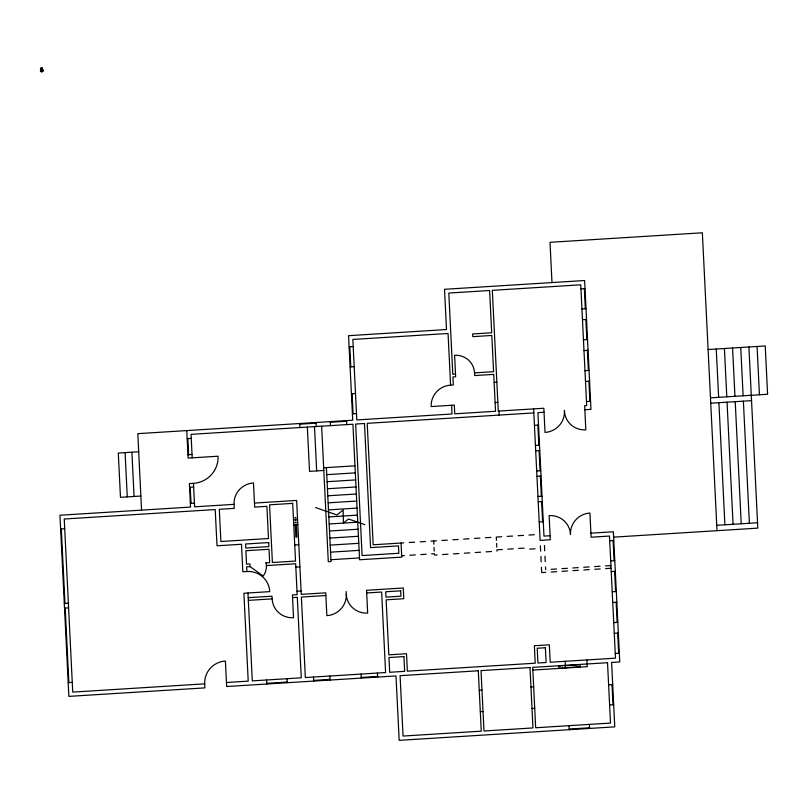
<?xml version="1.0" encoding="UTF-8"?>
<svg xmlns="http://www.w3.org/2000/svg" width="808" height="808" viewBox="0 0 808 808"><rect width="100%" height="100%" fill="white"/><g stroke="black" fill="none" stroke-linecap="round" stroke-linejoin="round"><path stroke-width="1.21" d="M41.168 69.518L40.925 69.7A1.192 1.172 -24.6 0 0 41.168 71.548L42.602 71.346A1.192 1.172 -24.6 0 0 42.359 69.498L41.168 69.518L41.238 71.579M580.942 288.83L585.022 288.577M581.932 308.959L586.012 308.707M582.457 319.695L586.547 319.443M349.106 346.784L353.187 346.531M583.457 339.825L587.537 339.572M583.982 350.561L588.062 350.308M350.096 366.913L354.187 366.65M708.091 349.531L765.226 345.955L767.6 394.264L710.474 397.839M455.52 374.074L452.793 374.245L448.804 293.062L489.608 290.506L491.688 332.775L472.64 333.967L472.781 336.653L491.82 335.461L493.597 371.69L474.559 372.882A19.129 18.756 -24.6 0 0 454.591 355.288L455.651 376.76L452.924 376.922L453.318 384.972L450.601 385.143A20.493 20.099 -24.6 0 0 431.189 406.555L454.308 405.101L454.742 413.827L495.546 411.272L493.739 374.377L474.69 375.569L474.559 372.882M584.972 370.69L589.052 370.428M494.132 382.426L496.849 382.255M351.419 393.749L355.5 393.486M585.497 381.426L589.577 381.164M495.122 402.556L497.839 402.384M352.409 413.878L356.49 413.615M586.487 401.546L590.567 401.293M299.707 424.19L316.029 423.17M330.31 422.281L346.632 421.261M533.835 412.918L367.206 423.341L373.175 544.774L403.788 542.865M544.036 412.282L537.916 412.666L543.986 536.118L550.107 535.734M584.84 409.727L590.961 409.343L584.628 280.527L444.521 289.294L446.501 329.543L348.561 335.674L352.722 420.211L137.804 433.644L141.562 510.131M710.737 403.202L751.541 400.647M187.163 438.633L191.254 438.38M534.442 425.331L538.522 425.079M138.693 451.763L118.291 453.036L120.473 497.314L140.875 496.041M187.961 454.732L192.041 454.48M535.431 445.461L539.512 445.208M535.704 450.824L539.784 450.571M323.685 467.781L354.964 465.832M323.816 470.468L309.535 471.367L307.353 427.079M326.745 474.66L355.318 472.872M186.769 430.583L188.123 458.096L218.049 456.217A25.957 25.462 -24.6 0 1 193.455 483.336L189.375 483.588L190.537 507.071L59.954 515.231L68.862 696.385L204.889 687.881L204.687 683.851A21.866 21.442 -24.6 0 1 225.392 661.025L226.654 686.517L396.001 675.932L399.172 740.34L614.767 726.857L611.606 662.449L619.766 661.934L613.363 531.775L590.921 533.179M189.557 487.274L193.637 487.022M327.099 481.709L355.661 479.922M536.694 470.953L540.774 470.7M327.442 488.749L356.005 486.961M536.956 476.316L541.037 476.064M190.355 503.384L194.435 503.121M327.785 495.799L356.358 494.011M234.067 504.344L234.259 508.373L219.301 509.313L220.887 541.511L268.488 538.532L266.903 506.333L254.661 507.101L253.48 482.942A20.493 20.099 -24.6 0 0 234.067 504.344L194.617 506.818L193.455 483.336M254.469 503.071L296.637 500.435L301.253 594.365L325.735 592.83L326.866 615.645A20.493 20.099 -24.6 0 0 346.279 594.244L346.147 591.557M328.139 502.839L356.702 501.051M537.946 496.445L542.027 496.193M328.482 509.888L357.045 508.101M60.63 528.987L64.711 528.735M538.209 501.819L542.289 501.556M328.826 516.928L357.389 515.14M293.738 524.846L297.819 524.584M329.179 523.978L357.742 522.19M329.523 531.018L358.085 529.23M539.199 521.948L543.279 521.685M329.866 538.067L358.429 536.28M294.728 544.976L298.809 544.713M330.209 545.107L358.782 543.319M409.222 542.521L414.666 542.178M420.109 541.845L425.543 541.501M430.987 541.158L436.431 540.825M441.875 540.481L447.309 540.138M452.753 539.805L458.197 539.461M463.63 539.118L469.074 538.774M474.518 538.441L479.962 538.098M485.396 537.754L490.84 537.421M501.718 536.734L496.284 537.078L496.435 540.289M507.161 536.401L512.605 536.058M518.049 535.714L523.483 535.381M528.927 535.037L534.371 534.694M716.736 525.311L757.55 522.756M330.563 552.157L359.126 550.369M613.625 537.138L757.813 528.129L748.905 346.975M609.707 540.754L613.787 540.501M265.6 562.944L269.68 562.691L269.024 549.268L245.895 550.713L246.551 564.135L249.955 563.923L250.086 566.61L263.216 576.013A16.392 16.079 -24.6 0 0 266.408 565.59L266.276 562.903M330.937 559.712L359.499 557.924M401.687 555.783L404.414 555.611M409.848 555.268L415.292 554.924M420.736 554.591L426.169 554.248M431.613 553.904L434.34 553.743L434.401 555.076L437.118 554.914M502.344 549.48L496.91 549.824L496.971 551.167M507.788 549.147L513.231 548.804M518.675 548.46L524.109 548.127M250.086 566.61L246.682 566.822L246.915 571.519A21.866 21.442 -24.6 0 1 269.741 591.628L243.895 593.244L248.218 681.134L226.452 682.497M266.408 565.59L295.657 563.752L297.172 594.617L292.415 594.92L293.536 617.726A20.493 20.099 -24.6 0 1 272.144 598.88L248.339 600.364M442.562 554.571L448.006 554.227M453.45 553.894L458.883 553.551M464.327 553.207L469.771 552.864M475.205 552.531L480.649 552.187M486.093 551.844L491.537 551.51M529.624 549.127L535.058 548.784M295.819 567.115L299.899 566.852M246.915 571.519L242.834 571.771L241.481 544.259L216.999 545.794L215.221 509.565L64.226 519.009L72.74 692.102L204.687 683.851M610.697 560.883L614.777 560.621M551.076 569.317L556.52 568.984M561.964 568.64L567.398 568.297M572.842 567.963L578.286 567.62M583.73 567.277L589.163 566.933M594.607 566.6L600.051 566.256M605.485 565.913L610.929 565.58M545.774 572.347L541.693 572.599L541.421 567.236M551.207 572.003L556.651 571.66M562.095 571.327L567.539 570.983M572.973 570.64L578.417 570.307M583.861 569.963L589.295 569.62M594.739 569.276L600.182 568.943M605.626 568.6L611.06 568.256M64.287 603.465L68.367 603.202M297.011 591.264L301.091 591.012M611.232 571.62L615.312 571.357M64.519 608.161L68.599 607.899M248.208 597.678L272.013 596.193L272.144 598.88M292.546 597.597L297.304 597.304L301.263 677.811L252.298 680.881L247.975 592.981M325.866 595.516L301.384 597.051L305.343 677.558L385.598 672.539L381.639 592.032L366.68 592.961M612.222 591.739L616.302 591.486M612.747 602.475L616.827 602.223M613.737 622.604L617.817 622.352M614.262 633.341L618.342 633.088M68.185 682.629L72.266 682.376M615.252 653.47L619.332 653.217M266.741 683.336L287.153 682.063M313.676 680.407L329.997 679.387M361.287 677.427L377.609 676.407M558.894 666.075L558.995 668.095M560.338 665.984L560.873 665.954M562.287 665.863L562.792 665.832M564.317 665.741L564.913 665.701M565.368 665.671L580.195 664.742L580.295 666.762L565.469 667.691M560.439 668.004L560.964 667.964M562.388 667.883L562.893 667.842M564.418 667.751L565.014 667.711M532.836 670.064L587.254 666.661L586.921 659.954M479.255 690.234L481.972 690.072M530.947 687.002L533.664 686.84M608.606 684.841L612.696 684.588M480.316 711.707L483.033 711.535M531.997 708.475L534.724 708.303M609.606 704.97L613.686 704.717M569.165 729.028L589.577 727.755M42.117 69.225L41.087 69.367A1.364 1.343 -24.6 0 0 41.077 71.7L42.42 71.69A1.364 1.343 -24.6 0 0 42.45 69.357L42.066 67.67L42.319 69.296M315.605 507.565L336.886 514.959L343.168 510.02L343.44 523.079L348.49 518.989L364.832 524.665M757.066 346.47L759.439 394.769M740.744 347.49L743.118 395.789M743.38 401.162L749.39 523.271M732.573 347.995L734.957 396.304M735.219 401.667L741.229 523.776M724.412 348.511L726.796 396.819M727.059 402.182L733.068 524.291M716.252 349.016L718.635 397.324M718.898 402.687L724.897 524.796M717.009 530.674L702.354 232.785L550.006 242.309L551.985 282.568M613.11 540.542L614.1 560.671M614.625 571.408L615.615 591.527M616.15 602.263L617.14 622.392M617.665 633.129L618.655 653.258M612.01 684.629L612.999 704.758M584.346 288.618L585.335 308.747M585.861 319.483L586.85 339.613M587.376 350.349L588.375 370.478M588.901 381.204L589.89 401.334M589.406 724.402L589.608 728.432M564.408 410.333L564.438 411.009A20.493 20.099 -24.6 0 1 545.026 432.411L543.835 408.252L498.273 411.1L492.325 290.335L580.75 284.81L586.689 405.576L584.649 405.707L585.83 429.856A20.493 20.099 -24.6 0 1 564.438 411.009M569.004 725.675L569.206 729.705M565.156 661.308L565.489 668.024M544.451 545.511L544.713 550.874M544.976 556.237L545.238 561.611M545.511 566.974L545.642 569.66M537.845 425.119L538.835 445.248M539.098 450.611L540.087 470.741M540.35 476.104L541.34 496.233M541.612 501.606L542.602 521.736M533.634 408.888L540.108 540.39L550.309 539.754L549.117 515.605A20.493 20.099 -24.6 0 1 570.509 534.452A20.493 20.099 -24.6 0 1 589.931 513.05L591.113 537.209L609.474 536.058L615.484 658.166L550.197 662.247L549.339 644.804L534.371 645.744L535.229 663.186L407.363 671.175L406.505 653.733L388.83 654.844L386.123 599.829L403.798 598.718L403.273 587.982L366.549 590.284L367.67 613.09A20.493 20.099 -24.6 0 1 346.279 594.244M540.37 545.764L540.633 551.127M540.895 556.5L541.158 561.863M498.95 411.06L499.152 415.09M496.597 543.451L496.779 547.137M450.601 385.143L448.056 333.482L352.844 339.441L356.803 419.948L452.026 413.999L451.591 405.273M433.704 540.986L433.866 544.198M434.017 547.37L434.199 551.056M401.061 543.037L401.758 557.126L359.59 559.762L352.924 424.23L191.052 434.351L192.203 457.833M377.437 673.054L377.639 677.074M349.793 346.743L350.783 366.862M352.106 393.708L353.096 413.827M361.115 674.074L361.317 678.094M346.602 420.584L346.804 424.614M330.28 421.614L330.472 425.634M326.402 467.62L331.017 561.55L328.3 561.712L321.635 426.19M329.836 676.023L330.028 680.053M315.999 422.503L316.191 426.533M314.494 426.634L316.675 470.913M313.504 677.053L313.706 681.073M299.677 423.523L299.869 427.553M295.94 517.433L294.92 517.494M296.001 518.847L296.031 519.423M296.051 519.887L296.092 520.554M296.162 522.13L296.193 522.645M296.263 524.139L296.9 537.108L295.88 537.179L295.243 524.2M294.981 518.908L295.011 519.494M295.031 519.948L295.071 520.625M295.142 522.2L295.173 522.705M286.981 678.71L287.183 682.73M266.579 679.982L266.781 684.012M187.85 438.593L188.638 454.692M190.244 487.234L191.031 503.334M131.896 452.187L134.067 496.466M125.088 452.611L127.27 496.89M42.329 69.488L42.42 71.488M42.147 69.417L42.258 71.579M41.289 69.286L41.046 67.741L41.127 69.357M41.299 69.458L41.41 71.649M61.307 528.947L64.973 603.425M65.206 608.121L68.862 682.588M364.479 423.513L355.641 424.059L362.105 555.561L398.839 553.268L398.475 545.885L370.589 547.632L364.479 423.513M292.688 503.374L269.559 504.818L272.397 562.52L295.526 561.075L292.688 503.374M268.69 542.562L245.561 544.006L245.763 548.036L268.882 546.592L268.69 542.562M400.687 590.84L385.719 591.769L385.982 597.142L400.95 596.203L400.687 590.84M403.919 656.591L388.961 657.52L389.678 672.286L404.646 671.347L403.919 656.591M545.39 647.743L537.229 648.248L537.946 663.014L546.117 662.499L545.39 647.743M478.296 670.781L400.081 675.67L403.051 736.058L481.265 731.169L478.296 670.781M529.987 667.549L481.023 670.61L483.992 730.998L532.957 727.937L529.987 667.549M607.525 662.701L532.704 667.378L535.674 727.766L610.495 723.079L607.525 662.701"/></g></svg>
